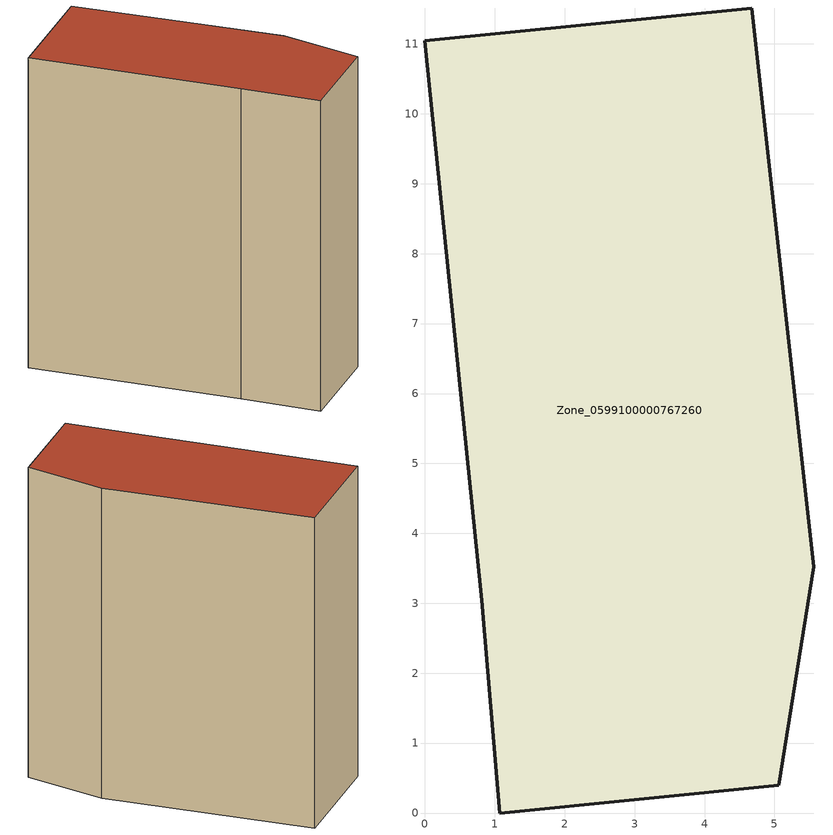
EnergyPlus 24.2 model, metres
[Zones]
Zone_0599100000767260
 floor ground (C_G): 1.07,0 0.81,3.04 0,11.04 4.67,11.51 5.56,3.52 5.07,0.4 z3.37
 wall outside (C_F): 0.81,3.04 1.07,0 5.07,0.4 5.56,3.52 4.67,11.51 0,11.04 0.81,3.04 z3.37:15.6
 roof outside (C_R): 5.07,0.4 5.56,3.52 4.67,11.51 0,11.04 0.81,3.04 1.07,0 z15.6
[BUILDING]
Pand.0599100000767260: North Axis=0; Terrain=City; Loads Convergence Tolerance Value=0.04; Temperature Convergence Tolerance Value=0.4; Solar Distribution=FullExterior; Maximum Number of Warmup Days=25; Minimum Number of Warmup Days=1
[Site:Location]
Rotterdam.The.Hague.AP_ZH_NLD Design_Conditions: Latitude=51.96; Longitude=4.45; Time Zone=1; Elevation=-4.5
[SITE:GROUNDTEMPERATURE:BUILDINGSURFACE]
18, 18, 18, 18, 18, 18, 18, 18, 18, 18, 18, 18
[MATERIAL] Thermal Absorptance=0.9; Solar Absorptance=0.7; Visible Absorptance=0.7
Name | Roughness | Thickness | Conductivity | Density | Specific Heat
G.TI.2006-2014 | MediumSmooth | 0.15 | 0.06 | 540 | 1210
F.TI.2006-2014 | Rough | 0.3 | 0.12 | 1920 | 840
R.TI.2006-2014 | MediumRough | 0.2 | 0.08 | 1500 | 1000
[CONSTRUCTION]
C_G: G.TI.2006-2014
C_F: F.TI.2006-2014
C_R: R.TI.2006-2014
[ZONE]
Zone_0599100000767260: Type=1; Multiplier=1; Ceiling Height=Autocalculate; Volume=Autocalculate; Floor Area=autocalculate; Part of Total Floor Area=Yes
[ZONEINFILTRATION:DESIGNFLOWRATE]
Infil_Zone_0599100000767260: Zone or ZoneList or Space or SpaceList=Zone_0599100000767260; Schedule=AlwaysOn; Design Flow Rate Calculation Method=Flow/Area; Flow Rate per Floor Area=0.0015; Constant Term Coefficient=1; Temperature Term Coefficient=0; Velocity Term Coefficient=0; Velocity Squared Term Coefficient=0
[HVACTEMPLATE:ZONE:IDEALLOADSAIRSYSTEM]
Zone_0599100000767260: Maximum Heating Supply Air Temperature=50; Minimum Cooling Supply Air Temperature=13; Maximum Heating Supply Air Humidity Ratio=0.0156; Minimum Cooling Supply Air Humidity Ratio=0.0077; Heating Limit=NoLimit; Cooling Limit=NoLimit; Dehumidification Control Type=ConstantSensibleHeatRatio; Cooling Sensible Heat Ratio=0.7; Dehumidification Setpoint=60; Humidification Control Type=None; Humidification Setpoint=30; Outdoor Air Method=None; Outdoor Air Flow Rate per Person=0.00944; Outdoor Air Flow Rate per Zone Floor Area=0; Outdoor Air Flow Rate per Zone=0; Demand Controlled Ventilation Type=None; Outdoor Air Economizer Type=NoEconomizer; Heat Recovery Type=None; Sensible Heat Recovery Effectiveness=0.7; Latent Heat Recovery Effectiveness=0.65
[ZONECONTROL:THERMOSTAT]
ThermostatControl_Zone_0599100000767260: Zone or ZoneList=Zone_0599100000767260; Control Type Schedule=DualSetpointControlType; Control 1=Thermostat_Zone_0599100000767260; Temperature Difference Between Cutout And Setpoint=0
[THERMOSTATSETPOINT:DUALSETPOINT]
Thermostat_Zone_0599100000767260: Heating Setpoint Temperature Schedule=HeatingSetpoint_Zone_0599100000767260; Cooling Setpoint Temperature Schedule=CoolingSetpoint_Zone_0599100000767260
[SCHEDULE:COMPACT]
HeatingSetpoint_Zone_0599100000767260: Through: 12/31, For: AllDays, Until: 24:00, 21
CoolingSetpoint_Zone_0599100000767260: Through: 12/31, For: AllDays, Until: 24:00, 24
DualSetpointControlType: Through: 12/31, For: AllDays, Until: 24:00, 4
AlwaysOn: Through: 12/31, For: AllDays, Until: 24:00, 1
